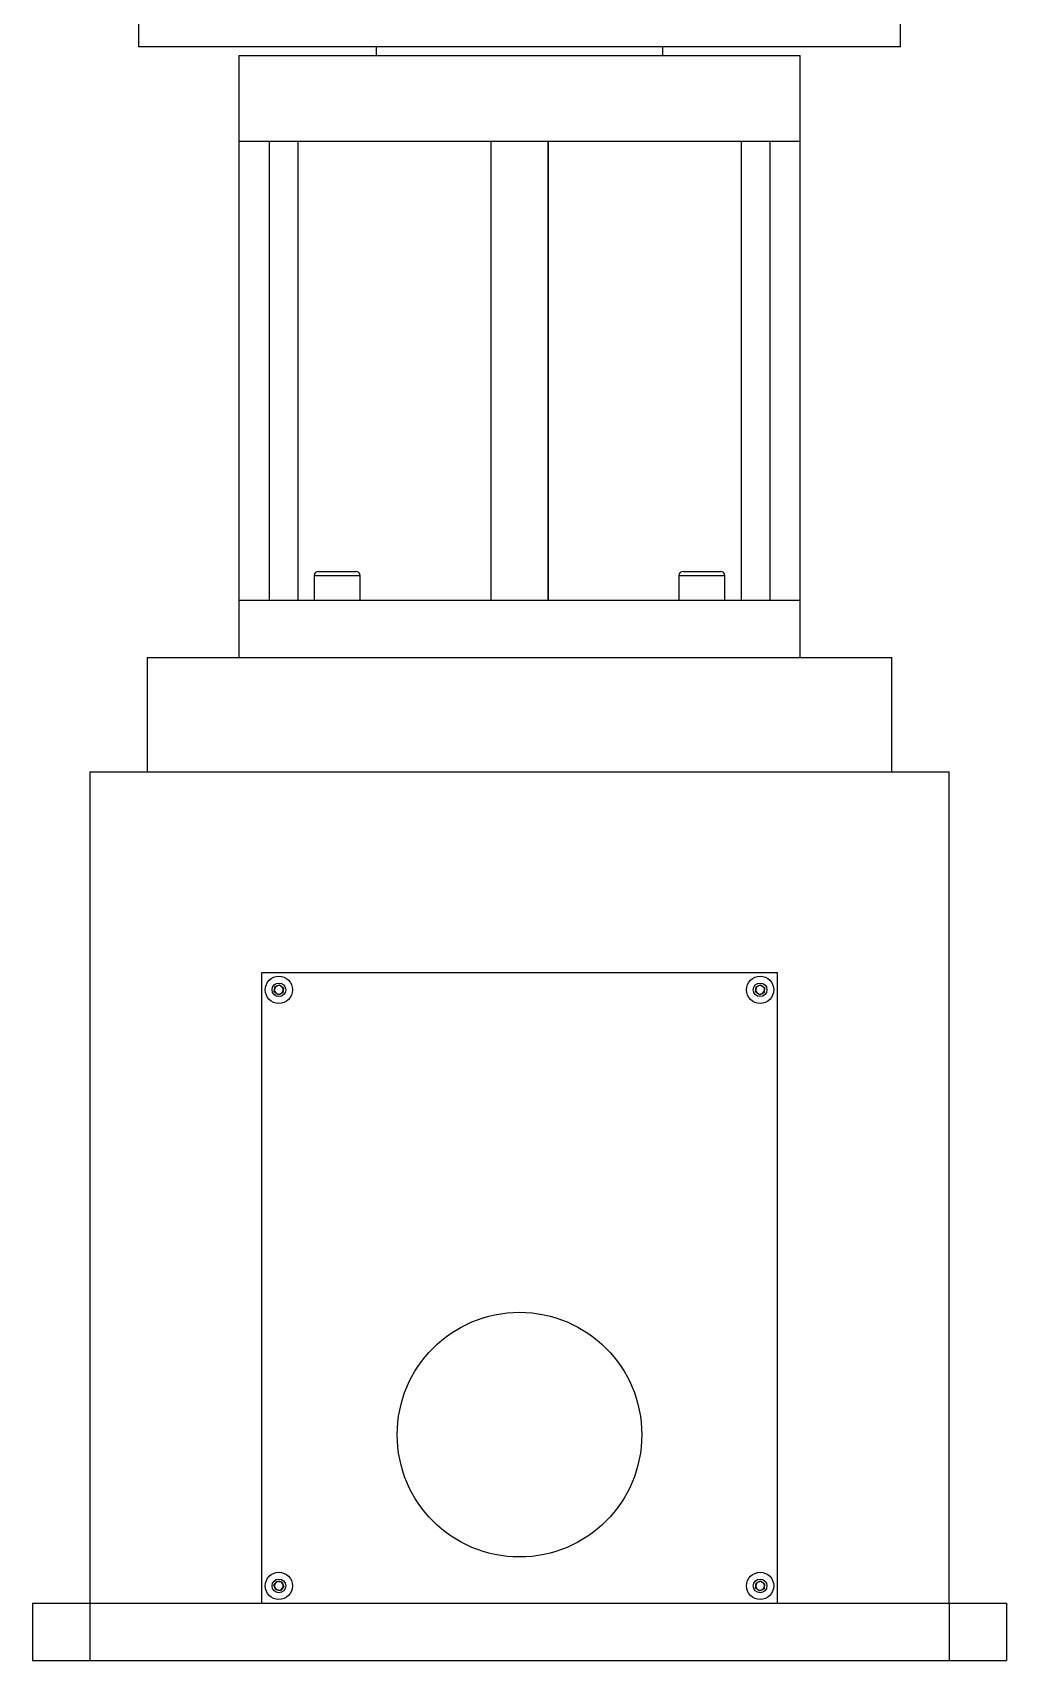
# Model space of a CAD drawing. Header units: millimetres. Extents: x -551930 to 36223, y -1733730 to 8014.
# Drawn here: x -551929.7 to -551891.5, y -1733559.6 to -1733495.7 of the extents above; entities that cross this region are included whole.
import ezdxf

# ---------------------------------------------------------------- set-up
doc = ezdxf.new("R2010")
doc.units = ezdxf.units.MM
doc.layers.get('0').update_dxf_attribs({"lineweight": 35})

msp = doc.modelspace()

# ---------------------------------------------------------------- linework, layer by layer
at = {"color": 7, "linetype": 'Continuous', "lineweight": 25}
for p, q in [((-551925.582, -1733495.14), (-551925.582, -1733496.265)), ((-551895.657, -1733496.265), (-551895.657, -1733495.14)), ((-551895.657, -1733496.265), (-551925.582, -1733496.265)), ((-551916.244, -1733496.265), (-551916.244, -1733496.603)), ((-551904.994, -1733496.603), (-551904.994, -1733496.265)), ((-551921.644, -1733496.603), (-551921.644, -1733499.978)), ((-551921.644, -1733496.603), (-551899.594, -1733496.603)), ((-551899.594, -1733499.978), (-551899.594, -1733496.603)), ((-551921.644, -1733499.978), (-551921.644, -1733517.978)), ((-551910.619, -1733499.978), (-551921.644, -1733499.978)), ((-551920.455, -1733499.978), (-551920.455, -1733517.978)), ((-551920.455, -1733499.978), (-551920.455, -1733517.978)), ((-551919.322, -1733499.978), (-551919.322, -1733517.978)), ((-551911.744, -1733499.978), (-551911.744, -1733517.978)), ((-551911.744, -1733499.978), (-551911.744, -1733517.978)), ((-551899.594, -1733499.978), (-551910.619, -1733499.978)), ((-551909.494, -1733517.978), (-551909.494, -1733499.978)), ((-551909.494, -1733499.978), (-551909.494, -1733517.978)), ((-551901.917, -1733499.978), (-551901.917, -1733517.978)), ((-551900.783, -1733499.978), (-551900.783, -1733517.978)), ((-551900.783, -1733499.978), (-551900.783, -1733517.978)), ((-551899.594, -1733517.978), (-551899.594, -1733499.978)), ((-551918.51, -1733516.853), (-551917.048, -1733516.853)), ((-551917.048, -1733516.853), (-551917.047, -1733516.853)), ((-551904.191, -1733516.853), (-551903.279, -1733516.853)), ((-551903.279, -1733516.853), (-551902.728, -1733516.853)), ((-551918.679, -1733517.022), (-551918.679, -1733517.978)), ((-551916.879, -1733517.978), (-551916.879, -1733517.022)), ((-551904.36, -1733517.022), (-551904.36, -1733517.978)), ((-551902.56, -1733517.978), (-551902.56, -1733517.022)), ((-551921.644, -1733517.978), (-551921.644, -1733520.228)), ((-551921.644, -1733517.978), (-551910.619, -1733517.978)), ((-551910.619, -1733517.978), (-551899.594, -1733517.978)), ((-551899.594, -1733520.228), (-551899.594, -1733517.978)), ((-551925.244, -1733520.228), (-551925.244, -1733524.728)), ((-551925.244, -1733520.228), (-551895.994, -1733520.228)), ((-551895.994, -1733524.728), (-551895.994, -1733520.228)), ((-551927.494, -1733524.728), (-551927.494, -1733557.353)), ((-551927.494, -1733524.728), (-551893.744, -1733524.728)), ((-551893.744, -1733557.353), (-551893.744, -1733524.728)), ((-551920.744, -1733532.603), (-551900.494, -1733532.603)), ((-551920.744, -1733557.353), (-551920.744, -1733532.603)), ((-551900.494, -1733532.603), (-551900.494, -1733557.353)), ((-551920.249, -1733533.352), (-551920.224, -1733533.159)), ((-551920.095, -1733533.471), (-551920.249, -1733533.352)), ((-551920.224, -1733533.159), (-551920.044, -1733533.085)), ((-551919.915, -1733533.397), (-551920.095, -1733533.471)), ((-551920.044, -1733533.085), (-551919.889, -1733533.203)), ((-551919.889, -1733533.203), (-551919.915, -1733533.397)), ((-551901.346, -1733533.36), (-551901.328, -1733533.166)), ((-551901.187, -1733533.472), (-551901.346, -1733533.36)), ((-551901.328, -1733533.166), (-551901.152, -1733533.084)), ((-551901.01, -1733533.39), (-551901.187, -1733533.472)), ((-551901.152, -1733533.084), (-551900.992, -1733533.196)), ((-551900.992, -1733533.196), (-551901.01, -1733533.39)), ((-551920.262, -1733556.652), (-551920.144, -1733556.498)), ((-551920.144, -1733556.498), (-551919.951, -1733556.523)), ((-551901.328, -1733556.566), (-551901.152, -1733556.484)), ((-551901.152, -1733556.484), (-551900.992, -1733556.596)), ((-551920.188, -1733556.832), (-551920.262, -1733556.652)), ((-551919.995, -1733556.858), (-551920.188, -1733556.832)), ((-551919.876, -1733556.703), (-551919.995, -1733556.858)), ((-551919.951, -1733556.523), (-551919.876, -1733556.703)), ((-551901.346, -1733556.76), (-551901.328, -1733556.566)), ((-551901.187, -1733556.872), (-551901.346, -1733556.76)), ((-551901.01, -1733556.79), (-551901.187, -1733556.872)), ((-551900.992, -1733556.596), (-551901.01, -1733556.79)), ((-551929.744, -1733557.353), (-551929.744, -1733559.603)), ((-551929.744, -1733557.353), (-551927.494, -1733557.353)), ((-551927.494, -1733557.353), (-551927.494, -1733559.603)), ((-551927.494, -1733557.353), (-551893.744, -1733557.353)), ((-551893.744, -1733557.353), (-551893.744, -1733559.603)), ((-551893.744, -1733557.353), (-551891.494, -1733557.353)), ((-551891.494, -1733557.353), (-551891.494, -1733559.603)), ((-551929.744, -1733559.603), (-551927.494, -1733559.603)), ((-551927.494, -1733559.603), (-551893.744, -1733559.603)), ((-551893.744, -1733559.603), (-551891.494, -1733559.603))]:
    msp.add_line(p, q, dxfattribs=at)
at = {"color": 8, "linetype": 'Continuous', "lineweight": 25}
for p, q in [((-551916.879, -1733517.022), (-551918.679, -1733517.022)), ((-551903.237, -1733517.022), (-551904.36, -1733517.022)), ((-551902.56, -1733517.022), (-551903.237, -1733517.022))]:
    msp.add_line(p, q, dxfattribs=at)
at = {"color": 7, "linetype": 'Continuous', "lineweight": 25}
for centre, radius in [((-551920.069, -1733533.278), 0.534), ((-551901.169, -1733533.278), 0.534), ((-551920.069, -1733533.278), 0.267), ((-551901.169, -1733533.278), 0.267), ((-551910.619, -1733550.74), 4.802), ((-551920.069, -1733556.678), 0.534), ((-551920.069, -1733556.678), 0.267), ((-551901.169, -1733556.678), 0.534), ((-551901.169, -1733556.678), 0.267)]:
    msp.add_circle(centre, radius, dxfattribs=at)
for centre, start, end in [((-551918.51, -1733517.022), 90, 180), ((-551917.047, -1733517.022), 0, 90), ((-551904.191, -1733517.022), 90, 180), ((-551902.728, -1733517.022), 0, 90), ((-551920.069, -1733533.278), 172.44828, 232.44828), ((-551920.069, -1733533.278), 112.44828, 172.44828), ((-551920.069, -1733533.278), 232.44828, 292.44828), ((-551920.069, -1733533.278), 52.44828, 112.44828), ((-551920.069, -1733533.278), 292.44828, 352.44828), ((-551920.069, -1733533.278), 352.44828, 52.44828), ((-551901.169, -1733533.278), 174.7962, 234.7962), ((-551901.169, -1733533.278), 114.7962, 174.7962), ((-551901.169, -1733533.278), 234.7962, 294.7962), ((-551901.169, -1733533.278), 54.7962, 114.7962), ((-551901.169, -1733533.278), 294.7962, 354.7962), ((-551901.169, -1733533.278), 354.7962, 54.7962), ((-551920.069, -1733556.678), 82.52267, 142.52267), ((-551920.069, -1733556.678), 22.52267, 82.52267), ((-551901.169, -1733556.678), 54.7962, 114.7962), ((-551920.069, -1733556.678), 142.52267, 202.52267), ((-551920.069, -1733556.678), 202.52267, 262.52267), ((-551920.069, -1733556.678), 262.52267, 322.52267), ((-551920.069, -1733556.678), 322.52267, 22.52267), ((-551901.169, -1733556.678), 174.7962, 234.7962), ((-551901.169, -1733556.678), 114.7962, 174.7962), ((-551901.169, -1733556.678), 234.7962, 294.7962), ((-551901.169, -1733556.678), 294.7962, 354.7962), ((-551901.169, -1733556.678), 354.7962, 54.7962)]:
    msp.add_arc(centre, 0.169, start, end, dxfattribs=at)

doc.saveas('drawing.dxf')
